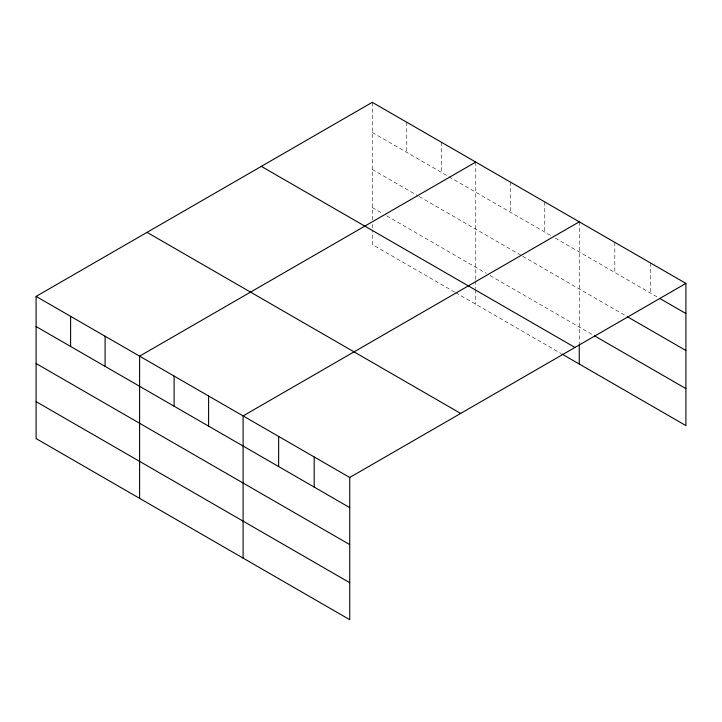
<?xml version="1.0" encoding="UTF-8"?>
<svg xmlns="http://www.w3.org/2000/svg" width="722" height="722" viewBox="0 0 722 722"><rect width="100%" height="100%" fill="white"/><g stroke="black" fill="none" stroke-linecap="round" stroke-linejoin="round"><path stroke-width="0.54" stroke-dasharray="3.61 2.71" d="M372.263 219.867L372.263 102.325M372.263 132.451L447.974 176.168M448.931 176.719L551.473 235.923M555.308 238.134L658.996 298.005M372.263 169.435L418.264 195.996M419.22 196.546L521.762 255.75M522.719 256.301L626.335 316.128M372.263 207.539L382.804 213.622M386.64 215.833L486.303 273.376M490.139 275.596L592.717 334.809M454.68 292.103L372.263 244.523L372.263 229.948M455.636 292.654L561.057 353.518M650.351 262.88L650.351 293.006M614.81 242.357L614.81 272.492M579.261 221.834L579.261 343.862M544.767 201.916L544.767 232.051M510.264 181.998L510.264 212.133M475.762 162.08L475.762 279.622M475.762 280.741L475.762 288.583M475.762 289.702L475.762 304.278M441.268 142.162L441.268 172.296M406.766 122.244L406.766 152.369M372.263 224.343L372.263 228.829"/><path stroke-width="1.08" d="M685.9 283.403L372.263 102.325L36.1 296.408L36.1 438.597L349.737 619.675L349.737 477.477L685.9 283.403L685.9 425.592L562.014 354.069M475.762 162.08L139.599 356.163L139.599 498.361M579.261 221.834L243.097 415.917L243.097 558.115M659.962 298.556L685.9 313.528M627.301 316.678L685.9 350.513M594.639 335.92L685.9 388.617M261.328 166.367L574.965 347.444M147.035 232.358L460.672 413.435M36.1 296.408L349.737 477.477M36.1 326.534L349.737 507.611M36.1 363.518L349.737 544.596M36.1 401.622L349.737 582.699M579.261 344.981L579.261 364.032M314.187 456.963L314.187 487.088M278.647 436.44L278.647 466.565M208.604 395.999L208.604 426.133M174.101 376.081L174.101 406.215M105.096 336.244L105.096 366.379M70.603 316.326L70.603 346.452"/></g></svg>
